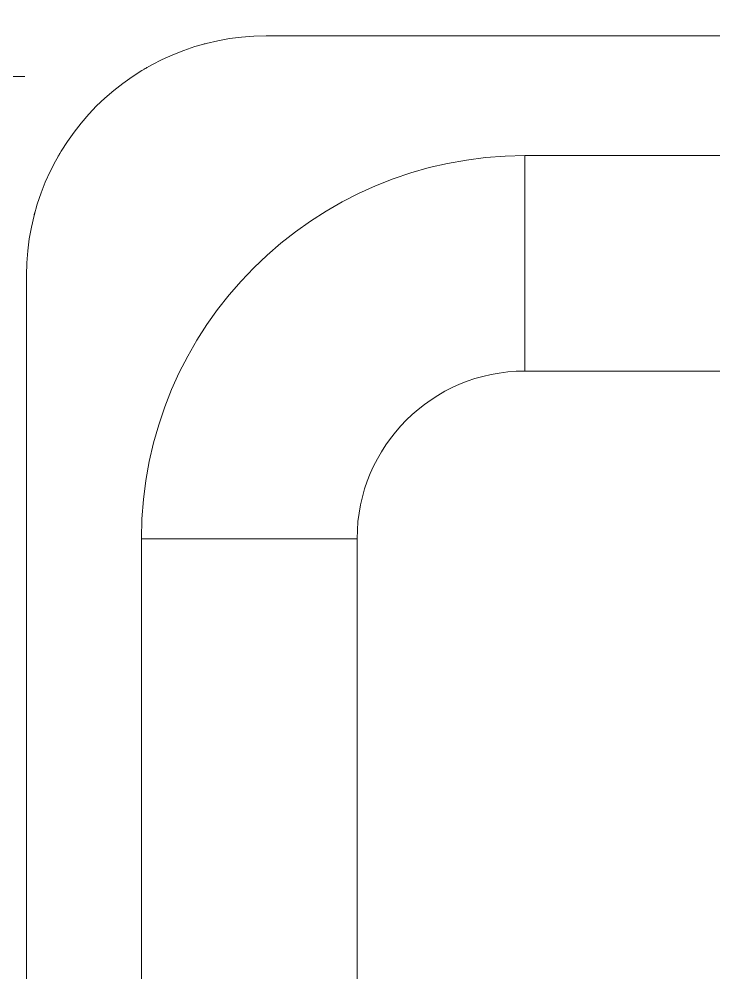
# Model space of a CAD drawing. Header units: millimetres. Extents: x 13463 to 25661, y -8446 to 5210.
# Drawn here: x 21082.4 to 21227.4, y -7595.3 to -7396.1 of the extents above; entities that cross this region are included whole.
import ezdxf

# ---------------------------------------------------------------- set-up
doc = ezdxf.new("R2010")
doc.units = ezdxf.units.MM
doc.layers.add('A-GENM', color=13, linetype='Continuous', lineweight=9)
doc.layers.add('G-IMPT', color=8, linetype='Continuous', lineweight=9)

# ---------------------------------------------------------------- blocks, each defined once
blk = doc.blocks.new('CRT_MGN_COZ_Fogão a lenha completo - CRT_MGN_COZ_Fogão a lenha completo-5005769-VISTA SUPERIOR BANCADA CHURRASQUEIRA')
at = {"layer": 'A-GENM'}
h = blk.add_hatch(dxfattribs=at)
h.set_pattern_fill('FP_79', color=256, style=0, pattern_type=2)
h.set_pattern_definition([(0, (14775.85, -10862.62), (203.2, 50.8), [8.382, -144.018, 8.382, -144.018, -812.8]), (0, (14775.85, -10862.62), (203.2, 50.8), [-304.8, 8.382, -296.418, 8.382, -144.018, -355.6]), (0, (14775.85, -10862.62), (203.2, 50.8), [-762, 8.382, -93.218, 8.382, -245.618]), (120, (14852.05, -10837.22), (-145.5941, 150.57636), [8.382, -144.018, 8.382, -144.018, -812.8]), (120, (14852.05, -10837.22), (-145.5941, 150.57636), [-304.8, 8.382, -296.418, 8.382, -144.018, -355.6]), (120, (14852.05, -10837.22), (-145.5941, 150.57636), [-762, 8.382, -93.218, 8.382, -245.618]), (240, (14877.45, -10735.62), (-57.6059, -201.37636), [8.382, -144.018, 8.382, -144.018, -812.8]), (240, (14877.45, -10735.62), (-57.6059, -201.37636), [-304.8, 8.382, -296.418, 8.382, -144.018, -355.6]), (240, (14877.45, -10735.62), (-57.6059, -201.37636), [-762, 8.382, -93.218, 8.382, -245.618])])
h.paths.add_polyline_path([(16479.65, -7944.62), (16479.65, -7254.62), (13889.65, -7254.62), (13889.65, -7944.62), (16294.59, -7944.62)])
h.paths.add_polyline_path([(15574.34, -7789.62), (14787.82, -7789.38), (14779.78, -7787.92), (14778.21, -7787.47), (14773.59, -7785.81), (14767.35, -7782.64), (14764.95, -7781.19), (14761.01, -7778.27), (14757.37, -7774.98), (14754.08, -7771.34), (14749.42, -7764.62), (14748.63, -7763.19), (14746.53, -7758.75), (14744.37, -7752.1), (14743.69, -7749.37), (14742.97, -7744.52), (14742.73, -7739.62), (14742.97, -7444.72), (14744.43, -7436.68), (14744.88, -7435.11), (14746.8, -7429.91), (14749.71, -7424.25), (14751.15, -7421.84), (14754.08, -7417.9), (14757.37, -7414.26), (14761.01, -7410.97), (14767.73, -7406.32), (14769.16, -7405.52), (14773.59, -7403.43), (14780.25, -7401.26), (14782.97, -7400.58), (14787.82, -7399.86), (14792.73, -7399.62), (15175.67, -7399.62), (15175.69, -7367.22), (15137.65, -7367.12), (15137.65, -7322.12), (15189.03, -7322.21), (15189.65, -7322.12), (15197.39, -7323.62), (15203.38, -7326.92), (15208.26, -7332.19), (15211.12, -7338.13), (15212.15, -7344.62), (15210.8, -7352.06), (15207.45, -7358.25), (15203.61, -7362.32), (15203.67, -7399.62), (15587.63, -7399.86), (15595.67, -7401.32), (15597.24, -7401.77), (15601.86, -7403.43), (15608.1, -7406.6), (15610.5, -7408.05), (15614.45, -7410.97), (15618.08, -7414.26), (15621.38, -7417.9), (15626.03, -7424.62), (15626.82, -7426.05), (15628.92, -7430.49), (15631.25, -7437.81), (15631.77, -7439.87), (15632.49, -7444.72), (15632.73, -7449.62), (15632.49, -7744.52), (15631.02, -7752.56), (15630.57, -7754.13), (15628.92, -7758.75), (15625.74, -7764.99), (15624.3, -7767.4), (15621.38, -7771.34), (15618.08, -7774.98), (15614.45, -7778.27), (15607.73, -7782.92), (15606.3, -7783.72), (15601.86, -7785.81), (15594.4, -7788.18), (15592.48, -7788.66), (15587.63, -7789.38), (15582.73, -7789.62)])
h.paths.add_polyline_path([(15137.38, -7342.89), (15137.56, -7342.96), (15137.39, -7342.96)])
h.paths.add_polyline_path([(15137.38, -7346.35), (15137.52, -7347.46), (15137.4, -7346.53)])
h.paths.add_polyline_path([(15110.85, -7367.12), (15110.85, -7322.12), (15135.8, -7322.12), (15136.35, -7323.22), (15136.35, -7324.32), (15137.1, -7324.17), (15137.38, -7326.93), (15137.42, -7330.14), (15137.19, -7330.93), (15137.44, -7333.57), (15137.53, -7334.92), (15137.25, -7334.92), (15137.19, -7335.41), (15137.48, -7353.77), (15137.53, -7354.32), (15137.39, -7355.85), (15137.1, -7365.07), (15136.35, -7365.07), (15136.35, -7366.35), (15135.8, -7367.12), (15115.32, -7367.12)])
h.paths.add_polyline_path([(15181.69, -7323.52), (15182.55, -7323.3), (15183.16, -7323.15), (15181.97, -7323.38)])
for start, end in [(104.4617, 105.4193), (119.5807, 120.5383), (149.4617, 150.4193), (164.5807, 165.5383)]:
    blk.add_arc((14792.73, -7449.62), 50, start, end, dxfattribs=at)
at = {"layer": 'G-IMPT'}
for p, q in [((14792.73, -7399.62), (15175.67, -7399.62)), ((15086.73, -7424.62), (14846.73, -7424.62)), ((14846.73, -7469.62), (14846.73, -7424.62)), ((14742.73, -7739.62), (14742.73, -7449.62)), ((14846.73, -7469.62), (15086.73, -7469.62)), ((14766.73, -7504.62), (14766.73, -7684.62)), ((14811.73, -7504.62), (14766.73, -7504.62)), ((14811.73, -7684.62), (14811.73, -7504.62))]:
    blk.add_line(p, q, dxfattribs=at)
for centre, radius in [((14792.73, -7449.62), 50), ((14846.73, -7504.62), 80), ((14846.73, -7504.62), 35)]:
    blk.add_arc(centre, radius, 90, 180, dxfattribs=at)

msp = doc.modelspace()

# ---------------------------------------------------------------- block references
at = {"layer": 'A-GENM'}
msp.add_blockref('CRT_MGN_COZ_Fogão a lenha completo - CRT_MGN_COZ_Fogão a lenha completo-5005769-VISTA SUPERIOR BANCADA CHURRASQUEIRA', (6341.195, 0), dxfattribs=at)

doc.saveas('drawing.dxf')
